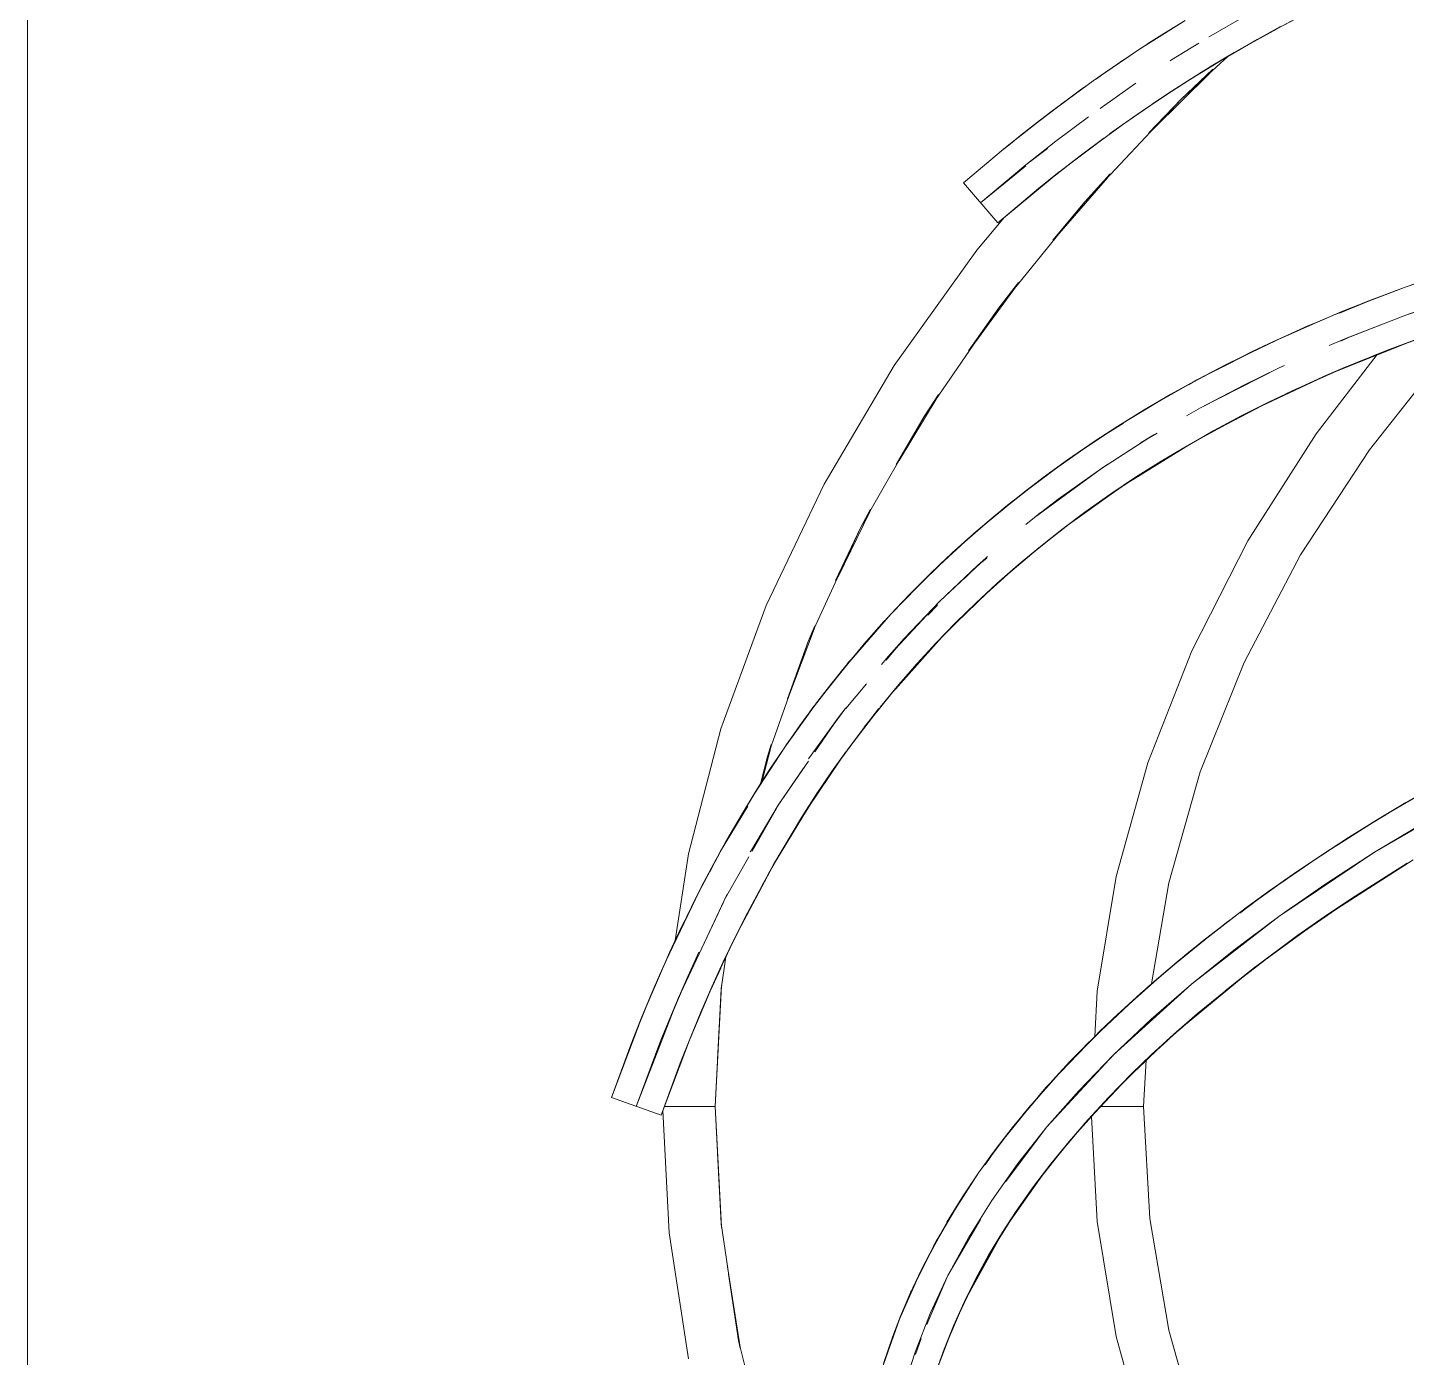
# Model space of a CAD drawing. Header units: inches. Extents: x -578 to 1873, y 397 to 1812.
# Drawn here: x 661.6 to 714, y 895.6 to 946.2 of the extents above; entities that cross this region are included whole.
import ezdxf

# ---------------------------------------------------------------- set-up
doc = ezdxf.new("R2010")
doc.units = ezdxf.units.IN
doc.header["$MEASUREMENT"] = 0
doc.layers.add('A-GENM', color=13, linetype='Continuous', lineweight=9)
doc.layers.add('A-WALL', color=113, linetype='Continuous', lineweight=13)

# ---------------------------------------------------------------- blocks, each defined once
blk = doc.blocks.new('3D Cad File Example_dwg_Parapet Cap Bandstand - Parapet Cap Bandstand-1996151-_3D_-3524-Level 1')
at = {"layer": 'A-WALL'}
blk.add_line((-236.125, -302.025), (-236.125, -92.356), dxfattribs=at)
blk = doc.blocks.new('3D Cad File Example_dwg_AC_Bandstand Canopy - AC_Bandstand Canopy-1783121-_3D_-3560-Level 1')
at = {"layer": 'A-GENM'}
for p, q in [((-92.291, 38.266), (-90.529, 39.891)), ((-92.291, 38.266), (-91.087, 39.414)), ((-91.209, 39.263), (-93.362, 37.128)), ((-95.957, 34.372), (-92.291, 38.266)), ((-92.291, 38.266), (-93.531, 36.991)), ((-95.095, 35.288), (-97.014, 33.067)), ((-95.957, 34.372), (-94.998, 35.433)), ((-99.218, 30.347), (-95.957, 34.372)), ((-95.957, 34.372), (-97.173, 32.916)), ((-100.065, 32.536), (-99.014, 33.783)), ((-100.065, 32.536), (-103.196, 28.147)), ((-100.234, 28.869), (-98.549, 31.173)), ((-99.218, 30.347), (-98.478, 31.306)), ((-102.062, 26.209), (-99.218, 30.347)), ((-99.218, 30.347), (-100.377, 28.709)), ((-85.146, 24.95), (-82.078, 28.832)), ((-87.166, 25.561), (-84.847, 28.574)), ((-105.865, 23.639), (-103.196, 28.147)), ((-103.012, 24.546), (-101.563, 26.935)), ((-102.062, 26.209), (-101.515, 27.054)), ((-104.478, 21.977), (-102.062, 26.209)), ((-102.062, 26.209), (-103.13, 24.389)), ((-89.76, 21.489), (-87.166, 25.561)), ((-87.757, 20.955), (-85.146, 24.95)), ((-108.063, 19.03), (-105.865, 23.639)), ((-105.334, 20.119), (-104.127, 22.593)), ((-104.478, 21.977), (-104.097, 22.696)), ((-106.462, 17.669), (-104.478, 21.977)), ((-104.478, 21.977), (-105.424, 19.977)), ((-91.896, 17.314), (-89.76, 21.489)), ((-89.901, 16.867), (-87.757, 20.955)), ((-108.063, 19.03), (-109.781, 14.342)), ((-107.197, 15.593), (-106.232, 18.169)), ((-106.462, 17.669), (-106.217, 18.254)), ((-108.009, 13.301), (-106.462, 17.669)), ((-106.462, 17.669), (-107.252, 15.492)), ((-91.896, 17.314), (-93.567, 13.056)), ((-91.573, 12.708), (-89.901, 16.867)), ((-111.012, 9.594), (-109.781, 14.342)), ((-107.874, 13.681), (-108.234, 12.325)), ((-108.009, 13.301), (-107.871, 13.745)), ((-108.009, 13.301), (-108.276, 12.259)), ((-108.266, 12.274), (-108.009, 13.301)), ((-94.765, 8.738), (-93.567, 13.056)), ((-92.769, 8.498), (-91.573, 12.708)), ((-111.012, 9.594), (-111.522, 6.299)), ((-95.485, 4.379), (-94.765, 8.738)), ((-93.418, 4.662), (-92.769, 8.498)), ((-109.595, 5.677), (-109.779, 4.452)), ((-110, 0), (-109.759, 4.58)), ((-110, 0), (-109.779, 4.452)), ((-109.911, 1.781), (-109.779, 4.452)), ((-109.779, 4.452), (-109.763, 4.602)), ((-95.58, 2.659), (-95.485, 4.379)), ((-93.726, 0), (-93.628, 1.75)), ((-110, 0), (-111.934, 0)), ((-109.779, -4.452), (-110, 0)), ((-109.759, -4.58), (-110, 0)), ((-93.726, 0), (-95.344, 0)), ((-93.487, -4.257), (-93.726, 0)), ((-111.992, -0.156), (-111.753, -4.807)), ((-95.485, -4.379), (-95.705, -0.384)), ((-109.779, -4.452), (-109.911, -1.781)), ((-109.779, -4.452), (-109.115, -8.891)), ((-109.779, -4.452), (-109.763, -4.602)), ((-94.765, -8.738), (-95.485, -4.379)), ((-92.769, -8.498), (-93.487, -4.257)), ((-111.753, -4.807), (-111.012, -9.594)), ((-109.051, -9.146), (-109.533, -6.097)), ((-109.115, -8.891), (-109.498, -6.378)), ((-109.115, -8.891), (-108.009, -13.301)), ((-109.115, -8.891), (-109.053, -9.189)), ((-94.765, -8.738), (-93.567, -13.056)), ((-92.769, -8.498), (-91.573, -12.708))]:
    blk.add_line(p, q, dxfattribs=at)
blk = doc.blocks.new('3D Cad File Example_dwg_AC_Bandstand Canopy Rib Centerplane - AC_Bandstand Canopy Rib Centerplane-1775948-_3D_-3561-Level 1')
at = {"layer": 'A-GENM'}
for p, q in [((-183.755, -234.53), (-180.281, -233.354)), ((-183.755, -234.53), (-181.534, -233.755)), ((-183.755, -234.53), (-185.893, -235.362)), ((-183.755, -234.53), (-183.407, -234.404)), ((-186.165, -235.474), (-184.541, -234.846)), ((-186.165, -235.474), (-186.672, -235.694)), ((-185.893, -235.362), (-186.236, -235.518)), ((-186.165, -235.474), (-185.893, -235.362)), ((-186.165, -235.474), (-185.93, -235.378)), ((-185.893, -235.362), (-185.728, -235.301)), ((-188.57, -236.538), (-191.561, -238.059)), ((-188.57, -236.538), (-189.912, -237.19)), ((-188.57, -236.538), (-189.152, -236.824)), ((-188.57, -236.538), (-188.367, -236.444)), ((-191.561, -238.059), (-189.912, -237.19)), ((-191.561, -238.059), (-190.958, -237.736)), ((-191.561, -238.059), (-192.092, -238.361)), ((-195.321, -240.356), (-193.458, -239.158)), ((-195.321, -240.356), (-193.598, -239.243)), ((-193.81, -239.379), (-193.458, -239.158)), ((-193.598, -239.243), (-193.205, -239.024)), ((-193.598, -239.243), (-193.458, -239.158)), ((-193.333, -239.082), (-193.458, -239.158)), ((-197.874, -242.224), (-195.321, -240.356)), ((-195.321, -240.356), (-196.967, -241.527)), ((-195.321, -240.356), (-195.846, -240.731)), ((-195.321, -240.356), (-195.079, -240.195)), ((-197.874, -242.224), (-196.967, -241.527)), ((-197.22, -241.735), (-196.967, -241.527)), ((-197.874, -242.224), (-198.197, -242.49)), ((-197.874, -242.224), (-197.648, -242.05)), ((-199.717, -243.766), (-201.46, -245.403)), ((-201.46, -245.403), (-200.034, -244.05)), ((-200.505, -244.519), (-200.034, -244.05)), ((-199.685, -243.763), (-200.034, -244.05)), ((-199.717, -243.766), (-200.034, -244.05)), ((-199.717, -243.766), (-200.006, -244.036)), ((-199.717, -243.766), (-199.65, -243.707)), ((-201.46, -245.403), (-203.495, -247.58)), ((-201.46, -245.403), (-202.816, -246.819)), ((-201.925, -245.932), (-201.548, -245.557)), ((-201.46, -245.403), (-201.627, -245.578)), ((-202.816, -246.819), (-202.647, -246.65)), ((-202.816, -246.819), (-203.508, -247.651)), ((-202.816, -246.819), (-203.495, -247.58)), ((-203.688, -247.811), (-203.495, -247.58)), ((-203.495, -247.58), (-203.328, -247.393)), ((-204.251, -248.545), (-205.031, -249.482)), ((-206.452, -251.398), (-205.329, -249.84)), ((-206.211, -251.122), (-205.329, -249.84)), ((-205.038, -249.46), (-205.933, -250.687)), ((-205.038, -249.46), (-205.329, -249.84)), ((-205.102, -249.545), (-205.038, -249.46)), ((-207.605, -253.15), (-206.458, -251.481)), ((-207.587, -253.122), (-206.646, -251.754)), ((-207.605, -253.15), (-208.626, -254.863)), ((-207.677, -253.279), (-208.598, -254.897)), ((-207.605, -253.15), (-207.587, -253.122)), ((-209.608, -256.671), (-208.725, -255.12)), ((-208.667, -254.934), (-208.626, -254.863)), ((-209.565, -256.587), (-210.508, -258.583)), ((-209.668, -256.798), (-209.608, -256.671)), ((-209.565, -256.587), (-209.608, -256.671)), ((-209.565, -256.587), (-209.539, -256.539)), ((-210.508, -258.583), (-209.687, -256.839)), ((-210.508, -258.583), (-211.407, -260.495)), ((-210.621, -258.741), (-211.045, -259.663)), ((-212.061, -262.085), (-211.045, -259.663)), ((-211.045, -259.663), (-211.407, -260.495)), ((-211.221, -260.066), (-211.045, -259.663)), ((-212.204, -262.547), (-211.469, -260.653)), ((-212.061, -262.085), (-211.407, -260.495)), ((-212.061, -262.085), (-213, -264.6)), ((-212.209, -262.481), (-212.061, -262.085)), ((-212.037, -262.024), (-212.061, -262.085)), ((-212.204, -262.547), (-213, -264.6)), ((-213, -264.6), (-212.204, -262.547))]:
    blk.add_line(p, q, dxfattribs=at)
blk = doc.blocks.new('3D Cad File Example_dwg_AC_Bandstand Canopy Rib Centerplane - AC_Bandstand Canopy Rib Centerplane-1775949-_3D_-3562-Level 1')
at = {"layer": 'A-GENM'}
for p, q in [((-189.765, -223.112), (-191.168, -223.916)), ((-191.628, -224.198), (-192.665, -224.837)), ((-191.248, -223.963), (-191.168, -223.916)), ((-192.665, -224.837), (-192.713, -224.868)), ((-194.145, -225.813), (-194.015, -225.725)), ((-194.145, -225.813), (-195.379, -226.681)), ((-197.057, -227.929), (-195.813, -226.996)), ((-197.057, -227.929), (-198.195, -228.828)), ((-197.381, -228.203), (-198.195, -228.828)), ((-198.195, -228.828), (-199.916, -230.269)), ((-198.202, -228.866), (-198.486, -229.099)), ((-198.396, -228.997), (-198.195, -228.828)), ((-199.916, -230.269), (-198.486, -229.099))]:
    blk.add_line(p, q, dxfattribs=at)
blk = doc.blocks.new('3D Cad File Example_dwg_AC_Bandstand Canopy Rib Centerplane - AC_Bandstand Canopy Rib Centerplane-1775955-_3D_-3568-Level 1')
at = {"layer": 'A-GENM'}
for p, q in [((2.409, -255.26), (2.881, -253.774)), ((2.409, -255.26), (1.836, -256.727)), ((2.386, -255.173), (2.17, -255.784)), ((1.161, -258.175), (1.96, -256.308)), ((1.868, -256.635), (1.836, -256.727)), ((1.161, -258.175), (1.836, -256.727)), ((1.836, -256.727), (1.427, -257.537)), ((1.161, -258.175), (1.394, -257.66)), ((-0.082, -260.302), (1.161, -258.175)), ((1.161, -258.175), (0.382, -259.608)), ((0.872, -258.693), (1.161, -258.175)), ((0.722, -258.934), (0.382, -259.608)), ((-0.504, -261.024), (0.382, -259.608)), ((0.382, -259.608), (0.29, -259.744)), ((-0.504, -261.024), (-1.497, -262.427)), ((-1.032, -261.728), (-2.6, -263.817)), ((-1.497, -262.427), (-2.6, -263.817)), ((-1.831, -262.827), (-1.497, -262.427)), ((-1.367, -262.233), (-1.497, -262.427)), ((-2.203, -263.308), (-2.6, -263.817)), ((-5.138, -266.561), (-2.6, -263.817)), ((-3.814, -265.196), (-2.6, -263.817)), ((-3.194, -264.481), (-2.6, -263.817)), ((-5.138, -266.561), (-3.814, -265.196)), ((-8.091, -269.238), (-5.138, -266.561)), ((-5.138, -266.561), (-6.565, -267.91)), ((-5.138, -266.561), (-5.311, -266.728)), ((-5.091, -266.514), (-5.138, -266.561)), ((-6.565, -267.91), (-6.312, -267.66)), ((-8.091, -269.238), (-6.565, -267.91)), ((-6.565, -267.91), (-6.76, -268.073)), ((-8.091, -269.238), (-7.095, -268.359)), ((-8.091, -269.238), (-11.412, -271.814)), ((-8.091, -269.238), (-9.709, -270.541)), ((-8.091, -269.238), (-9.408, -270.284)), ((-11.412, -271.814), (-9.709, -270.541)), ((-9.709, -270.541), (-10.059, -270.793)), ((-9.58, -270.433), (-9.709, -270.541)), ((-11.412, -271.814), (-15.055, -274.256)), ((-11.412, -271.814), (-13.196, -273.054)), ((-11.412, -271.814), (-11.934, -272.181)), ((-11.412, -271.814), (-10.974, -271.491)), ((-15.055, -274.256), (-13.196, -273.054)), ((-13.516, -273.249), (-15.055, -274.256)), ((-15.055, -274.256), (-18.971, -276.531)), ((-16.982, -275.416), (-15.055, -274.256))]:
    blk.add_line(p, q, dxfattribs=at)
blk = doc.blocks.new('3D Cad File Example_dwg-2744-Level 1')
at = {"layer": 'A-WALL'}
for p, q in [((-189.413, -224.059), (-187.624, -223.103)), ((-187.478, -223.038), (-188.879, -223.776)), ((-192.148, -223.338), (-193.918, -224.458)), ((-192.148, -223.338), (-193.036, -223.888)), ((-193.036, -223.888), (-192.597, -223.617)), ((-192.648, -223.653), (-193.036, -223.888)), ((-188.654, -223.653), (-189.921, -224.355)), ((-188.522, -223.572), (-189.413, -224.059)), ((-193.036, -223.888), (-193.918, -224.458)), ((-193.681, -224.305), (-193.533, -224.206)), ((-193.533, -224.206), (-193.036, -223.888)), ((-193.381, -224.111), (-193.533, -224.206)), ((-193.533, -224.206), (-193.397, -224.121)), ((-193.308, -224.07), (-193.036, -223.888)), ((-192.964, -223.842), (-193.036, -223.89)), ((-189.413, -224.059), (-191.157, -225.076)), ((-189.413, -224.059), (-190.279, -224.553)), ((-195.644, -225.637), (-193.918, -224.458)), ((-195.189, -225.318), (-193.918, -224.458)), ((-194.703, -224.983), (-194.262, -224.69)), ((-192.011, -225.606), (-190.279, -224.553)), ((-191.157, -225.076), (-190.279, -224.553)), ((-194.703, -224.983), (-195.343, -225.425)), ((-194.703, -224.983), (-194.924, -225.138)), ((-194.703, -224.983), (-194.855, -225.092)), ((-194.531, -224.872), (-194.703, -224.983)), ((-194.703, -224.983), (-194.562, -224.887)), ((-194.562, -224.887), (-194.62, -224.928)), ((-194.357, -224.753), (-194.562, -224.887)), ((-192.858, -226.154), (-191.157, -225.076)), ((-192.011, -225.606), (-191.157, -225.076)), ((-191.746, -225.449), (-190.68, -224.798)), ((-191.585, -225.347), (-190.724, -224.823)), ((-195.644, -225.637), (-197.327, -226.875)), ((-196.522, -226.272), (-195.644, -225.637)), ((-195.644, -225.637), (-195.189, -225.318)), ((-195.189, -225.318), (-195.512, -225.55)), ((-195.189, -225.318), (-195.343, -225.425)), ((-192.011, -225.606), (-192.858, -226.154)), ((-192.412, -225.87), (-192.011, -225.606)), ((-192.011, -225.606), (-191.838, -225.501)), ((-196.522, -226.272), (-198.149, -227.512)), ((-196.522, -226.272), (-197.327, -226.875)), ((-196.12, -225.978), (-196.881, -226.539)), ((-196.21, -226.051), (-196.634, -226.355)), ((-196.401, -226.187), (-196.634, -226.355)), ((-196.522, -226.272), (-196.634, -226.355)), ((-195.977, -225.878), (-196.12, -225.978)), ((-192.858, -226.154), (-194.517, -227.29)), ((-193.655, -226.7), (-192.493, -225.923)), ((-193.398, -226.516), (-192.858, -226.154)), ((-193.152, -226.356), (-192.488, -225.919)), ((-192.603, -225.992), (-193.112, -226.328)), ((-192.598, -225.993), (-192.384, -225.854)), ((-197.206, -226.786), (-197.639, -227.114)), ((-197.206, -226.783), (-197.327, -226.877)), ((-196.949, -226.59), (-197.206, -226.783)), ((-197.142, -226.737), (-197.206, -226.783)), ((-196.881, -226.539), (-197.122, -226.722)), ((-196.881, -226.539), (-196.831, -226.503)), ((-196.853, -226.522), (-196.634, -226.355)), ((-196.634, -226.355), (-196.773, -226.462)), ((-196.706, -226.409), (-196.634, -226.355)), ((-193.678, -226.707), (-194.517, -227.29)), ((-198.968, -228.167), (-197.327, -226.875)), ((-198.389, -227.702), (-197.639, -227.114)), ((-198.149, -227.512), (-197.327, -226.875)), ((-198.149, -227.512), (-197.747, -227.205)), ((-196.136, -228.482), (-194.517, -227.29)), ((-194.428, -227.234), (-195.516, -228.026)), ((-195.013, -227.647), (-194.517, -227.29)), ((-194.039, -226.963), (-194.797, -227.497)), ((-194.583, -227.34), (-194.671, -227.404)), ((-198.968, -228.167), (-198.149, -227.512)), ((-198.149, -227.512), (-198.628, -227.893)), ((-198.389, -227.702), (-198.628, -227.895)), ((-198.501, -227.794), (-198.628, -227.893)), ((-198.54, -227.825), (-198.628, -227.893)), ((-198.149, -227.512), (-198.424, -227.739)), ((-195.236, -227.811), (-196.136, -228.482)), ((-195.006, -227.65), (-194.639, -227.385)), ((-198.968, -228.167), (-200.57, -229.512)), ((-198.968, -228.167), (-200.57, -229.512)), ((-200.57, -229.512), (-199.121, -228.292)), ((-198.786, -228.022), (-199.121, -228.292)), ((-198.786, -228.02), (-198.837, -228.063)), ((-198.786, -228.02), (-198.837, -228.063)), ((-198.786, -228.02), (-198.628, -227.893)), ((-198.786, -228.02), (-198.706, -227.957)), ((-198.705, -227.957), (-198.628, -227.893)), ((-198.705, -227.957), (-198.628, -227.893)), ((-195.528, -228.034), (-196.584, -228.835)), ((-197.717, -229.728), (-196.136, -228.482)), ((-196.92, -229.09), (-196.136, -228.482)), ((-197.193, -229.315), (-199.261, -231.025)), ((-196.928, -229.096), (-197.717, -229.728)), ((-199.261, -231.025), (-200.57, -229.512)), ((-197.717, -229.728), (-199.261, -231.025)), ((-197.717, -229.728), (-199.261, -231.025)), ((-199.261, -231.025), (-197.882, -229.875)), ((-181.371, -232.65), (-183.781, -233.475)), ((-183.781, -233.475), (-186.125, -234.377)), ((-184.965, -233.918), (-183.781, -233.475)), ((-184.564, -233.768), (-184.126, -233.601)), ((-183.947, -233.537), (-184.126, -233.601)), ((-183.056, -233.217), (-183.781, -233.475)), ((-186.287, -234.455), (-184.965, -233.918)), ((-184.965, -233.918), (-186.125, -234.377)), ((-185.273, -234.037), (-185.737, -234.223)), ((-185.264, -234.033), (-185.443, -234.107)), ((-185.264, -234.033), (-185.414, -234.095)), ((-185.273, -234.037), (-185.164, -233.996)), ((-185.177, -234.002), (-185.273, -234.037)), ((-185.273, -234.037), (-185.264, -234.033)), ((-185.264, -234.033), (-184.965, -233.918)), ((-185.264, -234.033), (-185.128, -233.984)), ((-185.17, -233.999), (-185.264, -234.033)), ((-188.949, -235.611), (-186.863, -234.682)), ((-188.394, -235.354), (-186.125, -234.377)), ((-188.394, -235.354), (-186.863, -234.682)), ((-187.219, -234.834), (-186.709, -234.627)), ((-186.834, -234.677), (-187.219, -234.834)), ((-187.219, -234.834), (-186.863, -234.682)), ((-186.125, -234.377), (-186.863, -234.682)), ((-186.379, -234.48), (-186.518, -234.54)), ((-186.284, -234.443), (-186.379, -234.48)), ((-188.949, -235.611), (-187.219, -234.834)), ((-187.479, -234.947), (-188.557, -235.429)), ((-187.591, -235.004), (-187.219, -234.834)), ((-187.253, -234.849), (-187.517, -234.97)), ((-187.502, -234.963), (-187.253, -234.849)), ((-187.253, -234.849), (-187.479, -234.947)), ((-187.311, -234.876), (-187.479, -234.947)), ((-187.384, -234.908), (-187.479, -234.947)), ((-187.253, -234.849), (-187.219, -234.834)), ((-184.499, -235.882), (-182.153, -235.02)), ((-191.646, -236.966), (-188.949, -235.611)), ((-188.394, -235.354), (-190.583, -236.409)), ((-188.949, -235.611), (-190.583, -236.409)), ((-189.618, -235.93), (-188.949, -235.611)), ((-188.949, -235.611), (-188.394, -235.354)), ((-188.624, -235.46), (-188.557, -235.429)), ((-183.339, -235.443), (-186.646, -236.769)), ((-183.339, -235.443), (-184.499, -235.882)), ((-190.656, -236.446), (-189.711, -235.975)), ((-189.618, -235.93), (-189.977, -236.113)), ((-189.966, -236.108), (-189.618, -235.93)), ((-189.711, -235.975), (-189.574, -235.912)), ((-189.711, -235.975), (-189.582, -235.914)), ((-189.711, -235.975), (-189.618, -235.93)), ((-189.618, -235.93), (-189.26, -235.766)), ((-189.297, -235.783), (-189.618, -235.93)), ((-184.499, -235.882), (-186.769, -236.819)), ((-186.159, -236.556), (-184.499, -235.882)), ((-184.995, -236.107), (-184.874, -236.06)), ((-192.685, -237.542), (-190.583, -236.409)), ((-191.646, -236.966), (-190.583, -236.409)), ((-190.885, -236.577), (-191.646, -236.966)), ((-186.409, -236.67), (-188.405, -237.577)), ((-186.159, -236.556), (-188.106, -237.424)), ((-186.4, -236.67), (-187.018, -236.94)), ((-186.159, -236.556), (-186.769, -236.819)), ((-186.159, -236.556), (-186.444, -236.679)), ((-193.704, -238.137), (-191.646, -236.966)), ((-192.685, -237.542), (-191.646, -236.966)), ((-191.695, -236.993), (-192.024, -237.179)), ((-191.695, -236.993), (-191.369, -236.826)), ((-191.695, -236.993), (-191.646, -236.966)), ((-191.695, -236.993), (-191.675, -236.982)), ((-189.445, -238.086), (-186.91, -236.886)), ((-188.956, -237.832), (-186.769, -236.819)), ((-187.906, -237.331), (-186.769, -236.819)), ((-194.699, -238.751), (-192.685, -237.542)), ((-193.704, -238.137), (-192.685, -237.542)), ((-188.956, -237.832), (-191.054, -238.921)), ((-190.018, -238.367), (-187.906, -237.331)), ((-190.018, -238.367), (-188.956, -237.832)), ((-189.262, -237.991), (-188.623, -237.678)), ((-188.956, -237.832), (-187.906, -237.331)), ((-188.323, -237.531), (-188.106, -237.424)), ((-188.106, -237.424), (-187.906, -237.331)), ((-187.913, -237.337), (-188.106, -237.424)), ((-193.704, -238.137), (-194.699, -238.751)), ((-193.556, -238.049), (-194.033, -238.349)), ((-193.754, -238.167), (-193.704, -238.137)), ((-193.754, -238.167), (-193.704, -238.138)), ((-193.754, -238.167), (-193.704, -238.139)), ((-193.704, -238.137), (-193.556, -238.049)), ((-193.647, -238.103), (-193.704, -238.139)), ((-193.693, -238.131), (-193.556, -238.049)), ((-193.239, -237.868), (-193.556, -238.049)), ((-189.229, -237.981), (-191.096, -238.96)), ((-189.911, -238.312), (-190.018, -238.367)), ((-194.699, -238.751), (-196.618, -240.038)), ((-194.488, -238.636), (-195.569, -239.317)), ((-194.699, -238.751), (-195.569, -239.317)), ((-194.601, -238.69), (-194.699, -238.753)), ((-190.018, -238.367), (-192.073, -239.497)), ((-191.608, -239.243), (-190.309, -238.534)), ((-191.554, -239.211), (-190.018, -238.367)), ((-190.018, -238.367), (-191.054, -238.921)), ((-190.589, -238.68), (-190.524, -238.646)), ((-197.542, -240.709), (-195.569, -239.317)), ((-195.569, -239.317), (-196.618, -240.038)), ((-195.532, -239.293), (-196.441, -239.913)), ((-195.569, -239.317), (-196.238, -239.783)), ((-195.761, -239.453), (-195.532, -239.293)), ((-195.569, -239.317), (-195.532, -239.293)), ((-195.348, -239.176), (-195.532, -239.293)), ((-191.054, -238.921), (-193.059, -240.085)), ((-191.054, -238.921), (-192.073, -239.497)), ((-196.441, -239.913), (-196.537, -239.982)), ((-194.118, -240.774), (-191.951, -239.442)), ((-192.073, -239.497), (-193.059, -240.085)), ((-192.069, -239.494), (-192.073, -239.497)), ((-198.442, -241.399), (-196.618, -240.038)), ((-197.542, -240.709), (-196.618, -240.038)), ((-197.542, -240.709), (-197.083, -240.371)), ((-197.391, -240.607), (-197.083, -240.371)), ((-197.229, -240.478), (-197.083, -240.371)), ((-197.088, -240.379), (-197.229, -240.478)), ((-197.229, -240.478), (-197.088, -240.379)), ((-196.936, -240.269), (-197.083, -240.371)), ((-194.968, -241.325), (-193.059, -240.085)), ((-194.026, -240.696), (-193.059, -240.085)), ((-197.542, -240.709), (-199.348, -242.132)), ((-198.442, -241.399), (-197.542, -240.709)), ((-198.191, -241.202), (-197.835, -240.933)), ((-197.542, -240.709), (-198.077, -241.123)), ((-197.384, -240.593), (-197.327, -240.549)), ((-197.229, -240.478), (-197.327, -240.552)), ((-197.264, -240.504), (-197.327, -240.549)), ((-197.316, -240.545), (-197.229, -240.478)), ((-197.281, -240.515), (-197.229, -240.478)), ((-194.026, -240.696), (-195.958, -242.025)), ((-194.026, -240.696), (-194.968, -241.325)), ((-194.561, -241.065), (-194.37, -240.937)), ((-194.026, -240.696), (-194.081, -240.733)), ((-198.442, -241.399), (-200.168, -242.831)), ((-198.442, -241.399), (-199.348, -242.132)), ((-198.321, -241.306), (-198.191, -241.202)), ((-196.777, -242.638), (-194.968, -241.325)), ((-195.044, -241.397), (-196.34, -242.321)), ((-194.968, -241.325), (-195.958, -242.025)), ((-195.664, -241.831), (-194.535, -241.044)), ((-195.435, -241.664), (-194.581, -241.074)), ((-199.348, -242.132), (-198.808, -241.69)), ((-199.125, -241.949), (-199.03, -241.869)), ((-199.125, -241.951), (-199.03, -241.869)), ((-199.123, -241.949), (-199.03, -241.869)), ((-199.03, -241.869), (-198.808, -241.69)), ((-199.03, -241.869), (-198.83, -241.711)), ((-199.03, -241.869), (-198.901, -241.77)), ((-198.921, -241.786), (-198.808, -241.69)), ((-198.666, -241.58), (-198.808, -241.69)), ((-198.69, -241.599), (-198.808, -241.69)), ((-198.808, -241.69), (-198.699, -241.606)), ((-195.958, -242.025), (-197.206, -242.985)), ((-196.777, -242.638), (-195.958, -242.025)), ((-196.021, -242.072), (-195.958, -242.025)), ((-195.958, -242.025), (-195.507, -241.714)), ((-195.375, -241.624), (-195.511, -241.72)), ((-200.993, -243.572), (-199.348, -242.132)), ((-199.348, -242.132), (-200.168, -242.831)), ((-199.848, -242.554), (-199.593, -242.341)), ((-199.797, -242.52), (-199.348, -242.132)), ((-197.358, -243.108), (-196.488, -242.428)), ((-196.528, -242.457), (-197.129, -242.922)), ((-196.2, -242.219), (-196.46, -242.411)), ((-200.168, -242.831), (-201.797, -244.332)), ((-200.993, -243.572), (-200.168, -242.831)), ((-199.848, -242.554), (-200.003, -242.69)), ((-196.777, -242.638), (-198.487, -244.021)), ((-196.777, -242.638), (-197.644, -243.32)), ((-200.993, -243.572), (-202.622, -245.156)), ((-200.993, -243.572), (-201.797, -244.332)), ((-200.993, -243.572), (-201.655, -244.211)), ((-200.993, -243.572), (-200.64, -243.25)), ((-200.681, -243.287), (-200.785, -243.385)), ((-200.776, -243.375), (-200.681, -243.287)), ((-200.681, -243.287), (-200.773, -243.374)), ((-200.64, -243.25), (-200.699, -243.307)), ((-200.458, -243.091), (-200.681, -243.287)), ((-200.681, -243.287), (-200.565, -243.187)), ((-200.681, -243.287), (-200.64, -243.25)), ((-200.64, -243.25), (-200.493, -243.123)), ((-200.64, -243.25), (-200.523, -243.15)), ((-200.64, -243.25), (-200.538, -243.163)), ((-197.644, -243.32), (-199.304, -244.737)), ((-198.487, -244.021), (-197.644, -243.32)), ((-197.644, -243.32), (-197.669, -243.34)), ((-201.413, -243.964), (-201.615, -244.161)), ((-201.413, -243.964), (-201.178, -243.747)), ((-198.487, -244.021), (-200.097, -245.473)), ((-199.304, -244.737), (-198.08, -243.692)), ((-198.487, -244.021), (-199.304, -244.737)), ((-198.956, -244.444), (-198.058, -243.674)), ((-198.076, -243.689), (-197.99, -243.619)), ((-203.328, -245.898), (-201.797, -244.332)), ((-202.622, -245.156), (-201.797, -244.332)), ((-202.413, -244.943), (-201.97, -244.502)), ((-201.958, -244.493), (-202.16, -244.689)), ((-202.16, -244.689), (-201.97, -244.502)), ((-202.049, -244.584), (-202.16, -244.689)), ((-202.064, -244.599), (-201.97, -244.502)), ((-201.904, -244.439), (-201.97, -244.502)), ((-203.328, -245.898), (-202.622, -245.156)), ((-202.413, -244.943), (-202.652, -245.199)), ((-202.413, -244.943), (-202.622, -245.156)), ((-202.413, -244.943), (-202.576, -245.115)), ((-202.187, -244.725), (-202.413, -244.943)), ((-202.274, -244.81), (-202.413, -244.943)), ((-202.16, -244.689), (-202.235, -244.766)), ((-200.856, -246.213), (-199.304, -244.737)), ((-200.848, -246.225), (-199.667, -245.085)), ((-200.097, -245.473), (-199.304, -244.737)), ((-203.113, -245.672), (-202.888, -245.431)), ((-202.756, -245.297), (-202.888, -245.431)), ((-201.609, -246.988), (-200.097, -245.473)), ((-200.856, -246.213), (-200.097, -245.473)), ((-200.42, -245.797), (-199.773, -245.18)), ((-203.328, -245.898), (-205.161, -248.007)), ((-204.763, -247.525), (-203.328, -245.898)), ((-203.328, -245.898), (-204.056, -246.702)), ((-204.056, -246.702), (-203.589, -246.182)), ((-203.571, -246.162), (-203.691, -246.297)), ((-203.659, -246.264), (-203.571, -246.162)), ((-203.498, -246.086), (-203.589, -246.182)), ((-203.589, -246.182), (-203.519, -246.109)), ((-203.571, -246.162), (-203.589, -246.182)), ((-203.571, -246.162), (-203.441, -246.024)), ((-201.609, -246.988), (-200.856, -246.213)), ((-205.161, -248.007), (-204.056, -246.702)), ((-204.544, -247.276), (-204.056, -246.702)), ((-204.278, -246.976), (-204.056, -246.702)), ((-203.723, -246.347), (-204.056, -246.702)), ((-201.195, -246.573), (-201.976, -247.398)), ((-204.685, -247.437), (-204.273, -246.95)), ((-204.135, -246.796), (-204.273, -246.95)), ((-203.153, -248.742), (-201.508, -246.902)), ((-201.609, -246.988), (-203.024, -248.565)), ((-202.326, -247.767), (-201.609, -246.988)), ((-204.763, -247.525), (-206.105, -249.209)), ((-204.763, -247.525), (-205.161, -248.007)), ((-204.93, -247.726), (-204.996, -247.807)), ((-204.93, -247.726), (-204.876, -247.662)), ((-202.326, -247.767), (-203.44, -249.08)), ((-202.326, -247.767), (-203.024, -248.565)), ((-202.326, -247.767), (-202.461, -247.925)), ((-202.126, -247.556), (-202.326, -247.767)), ((-205.161, -248.007), (-206.399, -249.603)), ((-205.161, -248.007), (-206.105, -249.209)), ((-205.161, -248.007), (-205.707, -248.705)), ((-205.281, -248.16), (-205.571, -248.518)), ((-202.733, -248.241), (-203.173, -248.754)), ((-206.186, -249.317), (-205.571, -248.518)), ((-204.345, -250.2), (-203.024, -248.565)), ((-203.734, -249.425), (-203.024, -248.565)), ((-207.357, -250.946), (-206.105, -249.209)), ((-206.399, -249.603), (-206.105, -249.209)), ((-206.399, -249.603), (-207.357, -250.946)), ((-206.5, -249.744), (-206.785, -250.131)), ((-206.399, -249.603), (-206.247, -249.398)), ((-203.768, -249.485), (-204.773, -250.785)), ((-204.685, -250.666), (-204.073, -249.862)), ((-204.345, -250.2), (-203.795, -249.499)), ((-206.785, -250.131), (-207.36, -250.95)), ((-204.345, -250.2), (-205.577, -251.888)), ((-204.99, -251.063), (-204.345, -250.2)), ((-204.336, -250.196), (-204.185, -250.001)), ((-207.289, -250.847), (-207.36, -250.95)), ((-207.289, -250.847), (-207.355, -250.946)), ((-207.318, -250.891), (-207.289, -250.847)), ((-207.066, -250.538), (-207.289, -250.847)), ((-207.289, -250.847), (-207.066, -250.538)), ((-208.522, -252.731), (-207.357, -250.946)), ((-207.948, -251.829), (-207.357, -250.946)), ((-207.694, -251.451), (-207.948, -251.829)), ((-205.227, -251.409), (-206.477, -253.269)), ((-205.042, -251.133), (-205.577, -251.888)), ((-205.529, -251.835), (-205.107, -251.244)), ((-208.522, -252.731), (-207.948, -251.829)), ((-208.33, -252.425), (-207.948, -251.829)), ((-208.116, -252.109), (-207.948, -251.829)), ((-207.948, -251.829), (-207.739, -251.532)), ((-205.577, -251.888), (-206.723, -253.626)), ((-205.348, -251.576), (-206.158, -252.748)), ((-206.158, -252.748), (-205.577, -251.888)), ((-205.486, -251.766), (-205.416, -251.667)), ((-183.762, -253.059), (-181.524, -251.8)), ((-208.455, -252.624), (-208.33, -252.425)), ((-182.652, -252.422), (-184.715, -253.628)), ((-182.652, -252.422), (-184.715, -253.628)), ((-182.652, -252.422), (-183.762, -253.059)), ((-208.522, -252.731), (-209.605, -254.561)), ((-208.455, -252.624), (-208.977, -253.478)), ((-208.455, -252.624), (-208.405, -252.548)), ((-206.158, -252.748), (-207.791, -255.416)), ((-206.158, -252.748), (-206.723, -253.626)), ((-206.137, -252.737), (-206.638, -253.525)), ((-206.158, -252.748), (-206.388, -253.113)), ((-206.121, -252.691), (-206.158, -252.748)), ((-209.793, -254.898), (-208.764, -253.187)), ((-209.467, -254.319), (-208.977, -253.478)), ((-206.44, -253.196), (-206.876, -253.891)), ((-183.762, -253.059), (-185.936, -254.386)), ((-184.521, -253.516), (-185.005, -253.804)), ((-183.762, -253.059), (-184.715, -253.628)), ((-184.57, -253.541), (-184.452, -253.469)), ((-184.175, -253.305), (-184.452, -253.469)), ((-206.723, -253.626), (-207.788, -255.412)), ((-184.715, -253.628), (-186.999, -255.075)), ((-184.715, -253.628), (-185.936, -254.386)), ((-185.005, -253.804), (-185.522, -254.125)), ((-185.522, -254.125), (-185.025, -253.82)), ((-185.522, -254.125), (-185.327, -254.008)), ((-185.414, -254.065), (-185.005, -253.804)), ((-185.005, -253.804), (-185.255, -253.966)), ((-184.584, -253.557), (-185.005, -253.804)), ((-184.715, -253.628), (-185.005, -253.804)), ((-210.61, -256.432), (-209.605, -254.561)), ((-209.793, -254.898), (-209.605, -254.561)), ((-209.476, -254.334), (-209.59, -254.537)), ((-209.542, -254.455), (-209.476, -254.334)), ((-209.531, -254.437), (-209.476, -254.334)), ((-209.467, -254.319), (-209.476, -254.334)), ((-188.039, -255.776), (-185.936, -254.386)), ((-186.999, -255.075), (-185.792, -254.306)), ((-186.999, -255.075), (-185.936, -254.386)), ((-186.244, -254.585), (-186.572, -254.795)), ((-185.522, -254.125), (-185.75, -254.271)), ((-185.652, -254.209), (-185.522, -254.125)), ((-185.522, -254.125), (-185.652, -254.21)), ((-209.793, -254.898), (-210.61, -256.432)), ((-209.793, -254.898), (-210.203, -255.686)), ((-210.13, -255.535), (-209.793, -254.898)), ((-209.847, -255), (-209.962, -255.205)), ((-209.652, -254.647), (-209.793, -254.898)), ((-208.21, -256.193), (-207.483, -254.9)), ((-189.064, -256.497), (-186.999, -255.075)), ((-186.999, -255.075), (-188.039, -255.776)), ((-186.999, -255.075), (-187.605, -255.48)), ((-186.785, -254.936), (-186.572, -254.795)), ((-210.426, -256.077), (-209.962, -255.205)), ((-210.426, -256.077), (-210.186, -255.635)), ((-210.426, -256.077), (-210.189, -255.642)), ((-209.242, -258.166), (-207.791, -255.416)), ((-208.777, -257.241), (-207.788, -255.412)), ((-207.791, -255.416), (-208.777, -257.241)), ((-207.791, -255.416), (-207.973, -255.749)), ((-207.791, -255.416), (-207.651, -255.176)), ((-207.791, -255.416), (-207.788, -255.412)), ((-187.612, -255.485), (-187.828, -255.634)), ((-187.737, -255.572), (-187.605, -255.48)), ((-187.605, -255.48), (-187.682, -255.535)), ((-187.612, -255.485), (-187.47, -255.392)), ((-187.612, -255.485), (-187.49, -255.404)), ((-187.612, -255.485), (-187.605, -255.48)), ((-187.388, -255.339), (-187.605, -255.48)), ((-187.391, -255.342), (-187.605, -255.48)), ((-183.484, -255.226), (-186.87, -257.414)), ((-185.828, -256.698), (-183.714, -255.36)), ((-210.426, -256.077), (-210.735, -256.677)), ((-210.426, -256.077), (-210.553, -256.325)), ((-210.426, -256.077), (-210.505, -256.235)), ((-190.064, -257.229), (-188.039, -255.776)), ((-189.064, -256.497), (-188.039, -255.776)), ((-188.961, -256.423), (-188.349, -255.998)), ((-188.316, -255.971), (-188.616, -256.178)), ((-210.61, -256.432), (-211.89, -259.104)), ((-210.61, -256.432), (-211.542, -258.342)), ((-210.61, -256.432), (-211.083, -257.379)), ((-210.735, -256.677), (-211.083, -257.379)), ((-210.834, -256.881), (-210.735, -256.677)), ((-210.735, -256.677), (-210.767, -256.746)), ((-210.735, -256.677), (-210.696, -256.604)), ((-210.735, -256.677), (-210.704, -256.619)), ((-188.961, -256.423), (-190.07, -257.259)), ((-189.064, -256.497), (-190.064, -257.229)), ((-188.961, -256.423), (-189.799, -257.032)), ((-189.609, -256.892), (-189.33, -256.692)), ((-189.064, -256.497), (-188.961, -256.423)), ((-188.822, -256.326), (-188.616, -256.178)), ((-210.902, -257.031), (-211.083, -257.379)), ((-210.82, -256.849), (-210.878, -256.964)), ((-189.799, -257.032), (-189.885, -257.098)), ((-189.609, -256.892), (-189.839, -257.064)), ((-189.609, -256.892), (-189.799, -257.032)), ((-189.68, -256.948), (-189.799, -257.032)), ((-189.72, -256.977), (-189.609, -256.892)), ((-187.866, -258.099), (-185.828, -256.698)), ((-187.848, -258.112), (-186.216, -256.981)), ((-186.86, -257.393), (-185.828, -256.698)), ((-211.378, -257.993), (-211.164, -257.552)), ((-211.378, -257.993), (-211.198, -257.625)), ((-211.243, -257.721), (-211.378, -257.993)), ((-211.339, -257.926), (-211.083, -257.379)), ((-209.693, -259.11), (-208.777, -257.241)), ((-209.249, -258.204), (-208.871, -257.451)), ((-209.242, -258.166), (-208.777, -257.241)), ((-208.955, -257.605), (-208.772, -257.245)), ((-190.064, -257.229), (-192.003, -258.742)), ((-190.064, -257.229), (-191.048, -257.98)), ((-190.833, -257.816), (-190.577, -257.617)), ((-190.311, -257.417), (-190.577, -257.617)), ((-189.579, -259.373), (-186.86, -257.393)), ((-186.86, -257.393), (-187.866, -258.099)), ((-186.986, -257.48), (-186.86, -257.393)), ((-211.89, -259.104), (-211.425, -258.11)), ((-211.378, -257.993), (-211.731, -258.751)), ((-211.378, -257.993), (-211.467, -258.188)), ((-211.378, -257.993), (-211.467, -258.188)), ((-210.124, -260.054), (-209.242, -258.166)), ((-209.693, -259.11), (-209.242, -258.166)), ((-209.27, -258.224), (-209.242, -258.166)), ((-209.242, -258.166), (-209.121, -257.93)), ((-191.048, -257.98), (-192.878, -259.47)), ((-191.048, -257.98), (-192.003, -258.742)), ((-190.895, -257.872), (-191.485, -258.325)), ((-191.048, -257.98), (-191.485, -258.325)), ((-191.098, -258.033), (-191.485, -258.325)), ((-187.866, -258.099), (-189.819, -259.559)), ((-189.579, -259.373), (-187.866, -258.099)), ((-212.405, -260.286), (-211.542, -258.342)), ((-211.89, -259.104), (-211.542, -258.342)), ((-211.731, -258.751), (-211.888, -259.104)), ((-209.505, -258.73), (-209.445, -258.603)), ((-193.846, -260.314), (-192.003, -258.742)), ((-192.878, -259.47), (-191.815, -258.596)), ((-192.003, -258.742), (-192.878, -259.47)), ((-191.794, -258.579), (-191.485, -258.325)), ((-191.744, -258.535), (-191.639, -258.448)), ((-191.639, -258.448), (-191.744, -258.535)), ((-191.685, -258.488), (-191.461, -258.306)), ((-191.661, -258.472), (-191.485, -258.325)), ((-191.639, -258.448), (-191.461, -258.306)), ((-191.639, -258.448), (-191.485, -258.325)), ((-191.639, -258.448), (-191.512, -258.35)), ((-191.543, -258.374), (-191.461, -258.306)), ((-212.811, -261.266), (-211.89, -259.104)), ((-212.405, -260.286), (-211.89, -259.104)), ((-212.191, -259.787), (-211.89, -259.104)), ((-209.693, -259.11), (-210.543, -261.017)), ((-209.693, -259.11), (-210.124, -260.054)), ((-192.651, -259.281), (-192.448, -259.108)), ((-192.448, -259.108), (-192.246, -258.944)), ((-189.118, -259.039), (-190.226, -259.91)), ((-189.324, -259.189), (-189.781, -259.541)), ((-189.192, -259.09), (-189.624, -259.422)), ((-189.483, -259.298), (-189.579, -259.373)), ((-212.19, -259.787), (-212.523, -260.566)), ((-212.279, -259.998), (-212.191, -259.787)), ((-212.205, -259.827), (-212.132, -259.652)), ((-212.132, -259.652), (-212.191, -259.787)), ((-212.14, -259.678), (-212.191, -259.787)), ((-212.098, -259.577), (-212.132, -259.652)), ((-212.106, -259.594), (-212.132, -259.652)), ((-209.791, -259.342), (-210.19, -260.226)), ((-209.876, -259.523), (-209.945, -259.676)), ((-194.731, -261.124), (-192.878, -259.47)), ((-193.846, -260.314), (-192.878, -259.47)), ((-192.878, -259.47), (-193.349, -259.875)), ((-193.349, -259.875), (-193.16, -259.718)), ((-193.349, -259.875), (-193.206, -259.756)), ((-193.206, -259.756), (-193.349, -259.875)), ((-193.349, -259.875), (-193.218, -259.766)), ((-193.349, -259.875), (-193.229, -259.773)), ((-189.579, -259.373), (-192.572, -261.859)), ((-189.819, -259.559), (-191.678, -261.076)), ((-189.579, -259.373), (-190.62, -260.212)), ((-189.599, -259.394), (-190.448, -260.077)), ((-189.613, -259.405), (-190.067, -259.768)), ((-189.579, -259.373), (-189.819, -259.559)), ((-213.204, -262.262), (-212.405, -260.286)), ((-212.811, -261.266), (-212.405, -260.286)), ((-210.543, -261.017), (-210.124, -260.054)), ((-210.124, -260.054), (-210.109, -260.02)), ((-195.58, -261.941), (-193.846, -260.314)), ((-194.731, -261.124), (-193.846, -260.314)), ((-193.583, -260.084), (-193.349, -259.875)), ((-193.349, -259.875), (-193.52, -260.029)), ((-193.519, -260.029), (-193.349, -259.875)), ((-193.512, -260.022), (-193.349, -259.875)), ((-193.349, -259.875), (-193.464, -259.981)), ((-193.454, -259.972), (-193.349, -259.875)), ((-212.811, -261.266), (-212.584, -260.725)), ((-212.622, -260.811), (-212.523, -260.566)), ((-210.27, -260.405), (-211.009, -262.168)), ((-194.731, -261.124), (-194.018, -260.479)), ((-213.204, -262.262), (-212.811, -261.266)), ((-213.003, -261.747), (-212.811, -261.266)), ((-212.811, -261.266), (-212.933, -261.59)), ((-210.543, -261.017), (-211.329, -262.958)), ((-210.543, -261.017), (-210.942, -261.979)), ((-194.731, -261.124), (-196.534, -262.913)), ((-195.58, -261.941), (-194.731, -261.124)), ((-194.674, -261.071), (-195.409, -261.773)), ((-194.731, -261.124), (-195.409, -261.773)), ((-195.244, -261.613), (-194.674, -261.071)), ((-191.678, -261.076), (-193.43, -262.647)), ((-191.678, -261.076), (-192.572, -261.859)), ((-191.789, -261.178), (-191.854, -261.234)), ((-212.941, -261.611), (-213.943, -264.268)), ((-213.025, -261.803), (-213.259, -262.405)), ((-213.063, -261.904), (-213.025, -261.803)), ((-213.025, -261.803), (-213.063, -261.904)), ((-213.003, -261.747), (-213.042, -261.851)), ((-213.003, -261.747), (-213.042, -261.851)), ((-213.025, -261.803), (-212.978, -261.688)), ((-212.998, -261.737), (-213.025, -261.803)), ((-213.025, -261.803), (-212.999, -261.738)), ((-213.025, -261.803), (-213.003, -261.747)), ((-210.736, -261.495), (-210.765, -261.565)), ((-195.476, -261.841), (-195.409, -261.773)), ((-195.471, -261.836), (-195.409, -261.773)), ((-195.409, -261.773), (-195.327, -261.698)), ((-194.152, -263.343), (-192.572, -261.859)), ((-192.572, -261.859), (-193.43, -262.647)), ((-192.572, -261.859), (-192.787, -262.054)), ((-192.108, -261.455), (-192.572, -261.859)), ((-192.42, -261.741), (-192.227, -261.572)), ((-213.204, -262.262), (-213.943, -264.268)), ((-213.204, -262.262), (-213.943, -264.268)), ((-213.943, -264.268), (-213.259, -262.405)), ((-210.942, -261.979), (-212.057, -264.932)), ((-210.942, -261.979), (-211.329, -262.958)), ((-195.58, -261.941), (-197.191, -263.621)), ((-195.58, -261.941), (-196.534, -262.913)), ((-196.534, -262.913), (-195.818, -262.187)), ((-196.032, -262.401), (-195.881, -262.241)), ((-195.677, -262.04), (-195.881, -262.241)), ((-193.986, -263.2), (-193.183, -262.425)), ((-193.228, -262.475), (-192.806, -262.087)), ((-211.329, -262.958), (-212.057, -264.932)), ((-211.329, -262.958), (-212.057, -264.932)), ((-196.534, -262.913), (-197.95, -264.484)), ((-196.534, -262.913), (-197.191, -263.621)), ((-196.534, -262.913), (-196.759, -263.163)), ((-195.061, -264.267), (-193.43, -262.647)), ((-194.152, -263.343), (-193.278, -262.513)), ((-194.152, -263.343), (-193.43, -262.647)), ((-193.952, -263.166), (-193.5, -262.731)), ((-193.896, -263.11), (-193.567, -262.792)), ((-193.896, -263.11), (-193.624, -262.847)), ((-212.057, -264.932), (-211.447, -263.292)), ((-196.855, -263.259), (-196.669, -263.055)), ((-196.735, -263.129), (-196.669, -263.055)), ((-196.732, -263.126), (-196.669, -263.055)), ((-196.669, -263.055), (-196.623, -263.008)), ((-195.798, -265.078), (-194.152, -263.343)), ((-194.152, -263.343), (-195.061, -264.267)), ((-194.427, -263.618), (-194.152, -263.343)), ((-198.667, -265.352), (-197.191, -263.621)), ((-197.191, -263.621), (-197.95, -264.484)), ((-197.756, -264.263), (-197.42, -263.875)), ((-197.42, -263.875), (-197.3, -263.744)), ((-197.42, -263.875), (-197.347, -263.798)), ((-197.363, -263.817), (-197.42, -263.875)), ((-212.057, -264.932), (-213.943, -264.268)), ((-199.281, -266.144), (-197.95, -264.484)), ((-199.281, -266.144), (-197.95, -264.484)), ((-198.667, -265.352), (-197.95, -264.484)), ((-198.223, -264.824), (-197.95, -264.484)), ((-198.073, -264.629), (-198.005, -264.55)), ((-198.026, -264.574), (-197.95, -264.484)), ((-197.905, -264.434), (-197.95, -264.484)), ((-195.061, -264.267), (-196.558, -265.934)), ((-195.061, -264.267), (-195.83, -265.098)), ((-198.073, -264.629), (-198.324, -264.937)), ((-198.026, -264.574), (-198.089, -264.652)), ((-198.026, -264.574), (-198.075, -264.636)), ((-198.026, -264.574), (-198.073, -264.629)), ((-198.073, -264.629), (-198.03, -264.581)), ((-199.993, -267.129), (-198.667, -265.352)), ((-199.281, -266.144), (-198.667, -265.352)), ((-199.021, -265.809), (-198.824, -265.55)), ((-198.751, -265.461), (-198.824, -265.55)), ((-195.83, -265.098), (-197.252, -266.786)), ((-196.558, -265.934), (-195.83, -265.098)), ((-196.24, -265.585), (-196.01, -265.324)), ((-196.031, -265.324), (-195.83, -265.098)), ((-199.293, -266.16), (-199.093, -265.91)), ((-199.116, -265.938), (-199.293, -266.16)), ((-196.558, -265.934), (-197.902, -267.639)), ((-196.341, -265.694), (-197.252, -266.786)), ((-196.558, -265.934), (-197.252, -266.786)), ((-196.599, -266.01), (-196.985, -266.476)), ((-199.281, -266.144), (-199.993, -267.129)), ((-199.817, -266.885), (-199.473, -266.402)), ((-199.749, -266.818), (-199.281, -266.144)), ((-199.473, -266.402), (-199.577, -266.553)), ((-199.571, -266.545), (-199.473, -266.402)), ((-199.473, -266.402), (-199.293, -266.16)), ((-199.473, -266.402), (-199.365, -266.26)), ((-199.409, -266.321), (-199.473, -266.402)), ((-199.293, -266.16), (-199.281, -266.144)), ((-199.993, -267.129), (-201.161, -268.945)), ((-200.598, -268.033), (-199.993, -267.129)), ((-198.283, -268.201), (-197.252, -266.786)), ((-197.252, -266.786), (-197.902, -267.639)), ((-197.574, -267.227), (-197.442, -267.056)), ((-200.084, -267.261), (-200.307, -267.598)), ((-200.084, -267.261), (-200.036, -267.193)), ((-197.902, -267.639), (-199.084, -269.378)), ((-198.761, -268.903), (-197.76, -267.483)), ((-198.567, -268.584), (-197.902, -267.639)), ((-200.598, -268.033), (-201.684, -269.868)), ((-201.195, -269.004), (-200.709, -268.207)), ((-200.598, -268.033), (-201.161, -268.945)), ((-200.793, -268.354), (-200.66, -268.13)), ((-200.66, -268.13), (-200.755, -268.291)), ((-200.653, -268.122), (-200.709, -268.207)), ((-200.709, -268.207), (-200.66, -268.13)), ((-200.709, -268.207), (-200.672, -268.153)), ((-200.66, -268.13), (-200.501, -267.901)), ((-200.544, -267.961), (-200.66, -268.13)), ((-200.598, -268.033), (-200.66, -268.13)), ((-198.231, -268.123), (-198.073, -267.904)), ((-198.567, -268.584), (-199.613, -270.259)), ((-198.567, -268.584), (-199.084, -269.378)), ((-198.62, -268.662), (-198.567, -268.584)), ((-201.161, -268.945), (-202.165, -270.797)), ((-201.684, -269.868), (-201.161, -268.945)), ((-198.831, -269.006), (-199.434, -269.987)), ((-198.873, -269.068), (-199.281, -269.721)), ((-198.682, -268.787), (-198.854, -269.044)), ((-201.606, -269.725), (-202.605, -271.735)), ((-201.606, -269.725), (-201.7, -269.898)), ((-201.606, -269.725), (-201.684, -269.868)), ((-201.606, -269.725), (-201.406, -269.387)), ((-199.181, -269.576), (-200.389, -271.758)), ((-200.099, -271.145), (-199.084, -269.378)), ((-199.084, -269.378), (-199.613, -270.259)), ((-201.684, -269.868), (-202.165, -270.797)), ((-200.099, -271.145), (-199.613, -270.259)), ((-199.565, -270.176), (-199.613, -270.259)), ((-203.003, -272.679), (-202.165, -270.797)), ((-202.605, -271.735), (-202.165, -270.797)), ((-199.797, -270.62), (-200.346, -271.667)), ((-200.946, -272.935), (-200.099, -271.145)), ((-200.543, -272.037), (-200.099, -271.145)), ((-203.003, -272.679), (-202.605, -271.735)), ((-202.606, -271.737), (-202.957, -272.565)), ((-202.765, -272.127), (-202.605, -271.735)), ((-202.71, -272.021), (-202.605, -271.735)), ((-202.575, -271.667), (-202.606, -271.737)), ((-202.575, -271.667), (-202.605, -271.735)), ((-202.574, -271.665), (-202.543, -271.603)), ((-201.302, -273.825), (-200.543, -272.037)), ((-200.946, -272.935), (-200.543, -272.037)), ((-203.003, -272.679), (-203.675, -274.584)), ((-203.265, -273.365), (-202.957, -272.565)), ((-201.626, -274.742), (-200.946, -272.935)), ((-201.302, -273.825), (-200.946, -272.935)), ((-201.084, -273.302), (-200.773, -272.569)), ((-203.608, -274.371), (-203.265, -273.365)), ((-203.243, -273.306), (-203.517, -274.136)), ((-203.462, -273.981), (-203.265, -273.365)), ((-203.265, -273.365), (-203.462, -273.981)), ((-203.442, -273.923), (-203.243, -273.306)), ((-203.265, -273.365), (-203.115, -272.996)), ((-203.265, -273.365), (-203.243, -273.306)), ((-203.243, -273.306), (-203.099, -272.951)), ((-201.626, -274.742), (-201.302, -273.825))]:
    blk.add_line(p, q, dxfattribs=at)
for name, p in [('3D Cad File Example_dwg_Parapet Cap Bandstand - Parapet Cap Bandstand-1996151-_3D_-3524-Level 1', (0, 0)), ('3D Cad File Example_dwg_AC_Bandstand Canopy - AC_Bandstand Canopy-1783121-_3D_-3560-Level 1', (-100, -264.6)), ('3D Cad File Example_dwg_AC_Bandstand Canopy Rib Centerplane - AC_Bandstand Canopy Rib Centerplane-1775949-_3D_-3562-Level 1', (0, 0)), ('3D Cad File Example_dwg_AC_Bandstand Canopy Rib Centerplane - AC_Bandstand Canopy Rib Centerplane-1775948-_3D_-3561-Level 1', (0, 0))]:
    blk.add_blockref(name, p)
at = {"rotation": 180}
blk.add_blockref('3D Cad File Example_dwg_AC_Bandstand Canopy Rib Centerplane - AC_Bandstand Canopy Rib Centerplane-1775955-_3D_-3568-Level 1', (-200, -529.2), dxfattribs=at)

msp = doc.modelspace()

# ---------------------------------------------------------------- block references
at = {"layer": 'A-WALL', "color": 30, "lineweight": 9}
msp.add_blockref('3D Cad File Example_dwg-2744-Level 1', (897.689, 1169.788), dxfattribs=at)

doc.saveas('drawing.dxf')
